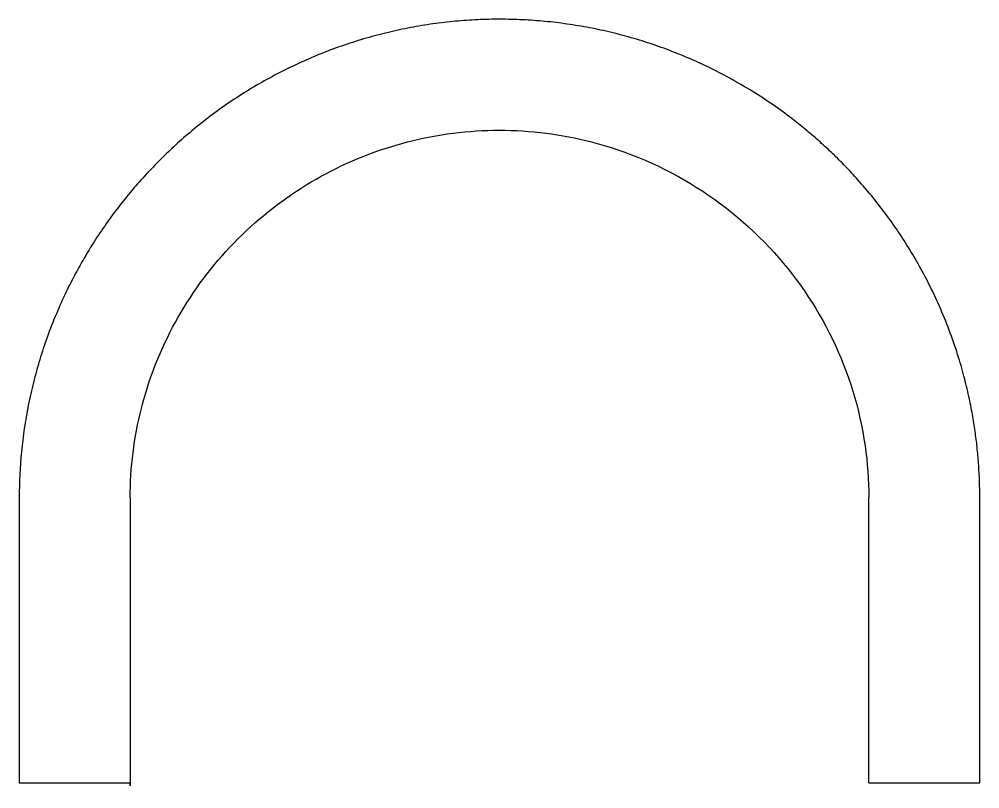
# Model space of a CAD drawing. Extents: x 204.9 to 257.9, y -629.4 to -587.
import ezdxf

# ---------------------------------------------------------------- set-up
doc = ezdxf.new("R2010")
doc.units = 0
doc.header["$LTSCALE"] = 12
doc.header["$MEASUREMENT"] = 0
doc.layers.add('COVER', color=3, linetype='CONTINUOUS')
doc.layers.add('REPAD', color=7, linetype='CONTINUOUS')

# ---------------------------------------------------------------- blocks, each defined once
blk = doc.blocks.new('A$C44bc4397')
at = {"layer": 'REPAD'}
for points, degree, knots in [([(53.01, 15.748), (53.01, 16.339), (52.98, 17.229), (52.879, 18.414), (52.772, 19.309), (52.627, 20.24), (52.434, 21.238), (52.177, 22.33), (51.833, 23.543), (51.396, 24.831), (50.865, 26.155), (50.294, 27.383), (49.695, 28.518), (49.08, 29.566), (48.417, 30.584), (47.708, 31.572), (46.972, 32.504), (46.232, 33.36), (45.517, 34.122), (44.814, 34.816), (44.109, 35.465), (43.382, 36.087), (42.552, 36.747), (41.582, 37.454), (40.431, 38.209), (39.243, 38.9), (38.054, 39.512), (36.901, 40.037), (35.725, 40.506), (34.527, 40.919), (33.313, 41.274), (32.088, 41.569), (30.86, 41.804), (29.629, 41.98), (28.396, 42.098), (27.16, 42.157), (25.922, 42.159), (24.685, 42.102), (23.448, 41.988), (22.213, 41.814), (20.981, 41.582), (19.757, 41.29), (18.542, 40.938), (17.337, 40.525), (16.139, 40.05), (14.959, 39.514), (13.804, 38.918), (12.68, 38.268), (11.588, 37.564), (10.532, 36.806), (9.543, 36.022), (8.649, 35.241), (7.846, 34.479), (7.08, 33.69), (6.304, 32.821), (5.525, 31.865), (4.793, 30.873), (4.146, 29.906), (3.594, 29.001), (3.073, 28.07), (2.556, 27.05), (2.025, 25.87), (1.542, 24.629), (1.123, 23.363), (0.776, 22.113), (0.492, 20.848), (0.27, 19.569), (0.062, 17.871), (0, 16.593), (0, 15.748)], 3, [0, 0, 0, 0, 0.02135, 0.032116, 0.04296, 0.053899, 0.06613, 0.079652, 0.094424, 0.111622, 0.128777, 0.145882, 0.160508, 0.175128, 0.189746, 0.204372, 0.219013, 0.232628, 0.245211, 0.256756, 0.268297, 0.279813, 0.291304, 0.306595, 0.323149, 0.34096, 0.356205, 0.371441, 0.386676, 0.401921, 0.417184, 0.432351, 0.447403, 0.462326, 0.477228, 0.492121, 0.507015, 0.521917, 0.53684, 0.551852, 0.566945, 0.582107, 0.597269, 0.612606, 0.628107, 0.643763, 0.659399, 0.675027, 0.690655, 0.706292, 0.721948, 0.736231, 0.749133, 0.761911, 0.775933, 0.791199, 0.806447, 0.820439, 0.8332, 0.84473, 0.858936, 0.874501, 0.891418, 0.907031, 0.922634, 0.938238, 0.953852, 0.969487, 1, 1, 1, 1]), ([(6.126, 15.748), (6.126, 17.406), (6.333, 19.063), (7.161, 22.328), (7.794, 23.931), (9.441, 26.93), (10.455, 28.324), (12.795, 30.819), (14.123, 31.919), (17.009, 33.755), (18.567, 34.493), (21.819, 35.555), (23.512, 35.881), (26.925, 36.098), (28.646, 35.989), (32.431, 35.264), (34.47, 34.525), (38.221, 32.454), (39.933, 31.123), (42.803, 28.057), (43.982, 26.343), (45.773, 22.639), (46.384, 20.65), (46.815, 17.665), (46.884, 16.707), (46.884, 15.748)], 3, [0, 0, 0, 0, 0.077891, 0.077891, 0.158279, 0.158279, 0.238667, 0.238667, 0.319055, 0.319055, 0.399443, 0.399443, 0.479831, 0.479831, 0.56022, 0.56022, 0.660913, 0.660913, 0.761606, 0.761606, 0.858282, 0.858282, 0.954959, 0.954959, 1, 1, 1, 1]), ([(6.126, 15.748), (6.126, 0), (6.126, 0)], 1, [0, 0, 1, 1.000001, 1.000001]), ([(0, 0), (0.521, 0), (1.302, 0), (2.344, 0), (3.125, 0), (3.907, 0), (4.907, 0), (5.647, 0), (6.126, 0)], 3, [0, 0, 0, 0, 0.2499911, 0.3749942, 0.5, 0.6250058, 0.7500089, 0.9800023, 0.9800023, 0.9800023, 0.9800023]), ([(46.884, 0), (47.364, 0), (48.103, 0), (49.103, 0), (49.885, 0), (50.666, 0), (51.708, 0), (52.489, 0), (53.01, 0)], 3, [0.0199977, 0.0199977, 0.0199977, 0.0199977, 0.2499911, 0.3749942, 0.5, 0.6250058, 0.7500089, 1, 1, 1, 1])]:
    blk.add_open_spline(points, degree=degree, knots=knots, dxfattribs=at)
for points in [[(0, 15.748), (0, 0)], [(46.884, 0), (46.884, 15.748)], [(53.01, 0), (53.01, 15.748)]]:
    blk.add_open_spline(points, degree=1, dxfattribs=at)

msp = doc.modelspace()

# ---------------------------------------------------------------- block references
at = {"layer": 'COVER'}
msp.add_blockref('A$C44bc4397', (204.927, -629.118), dxfattribs=at)

doc.saveas('drawing.dxf')
